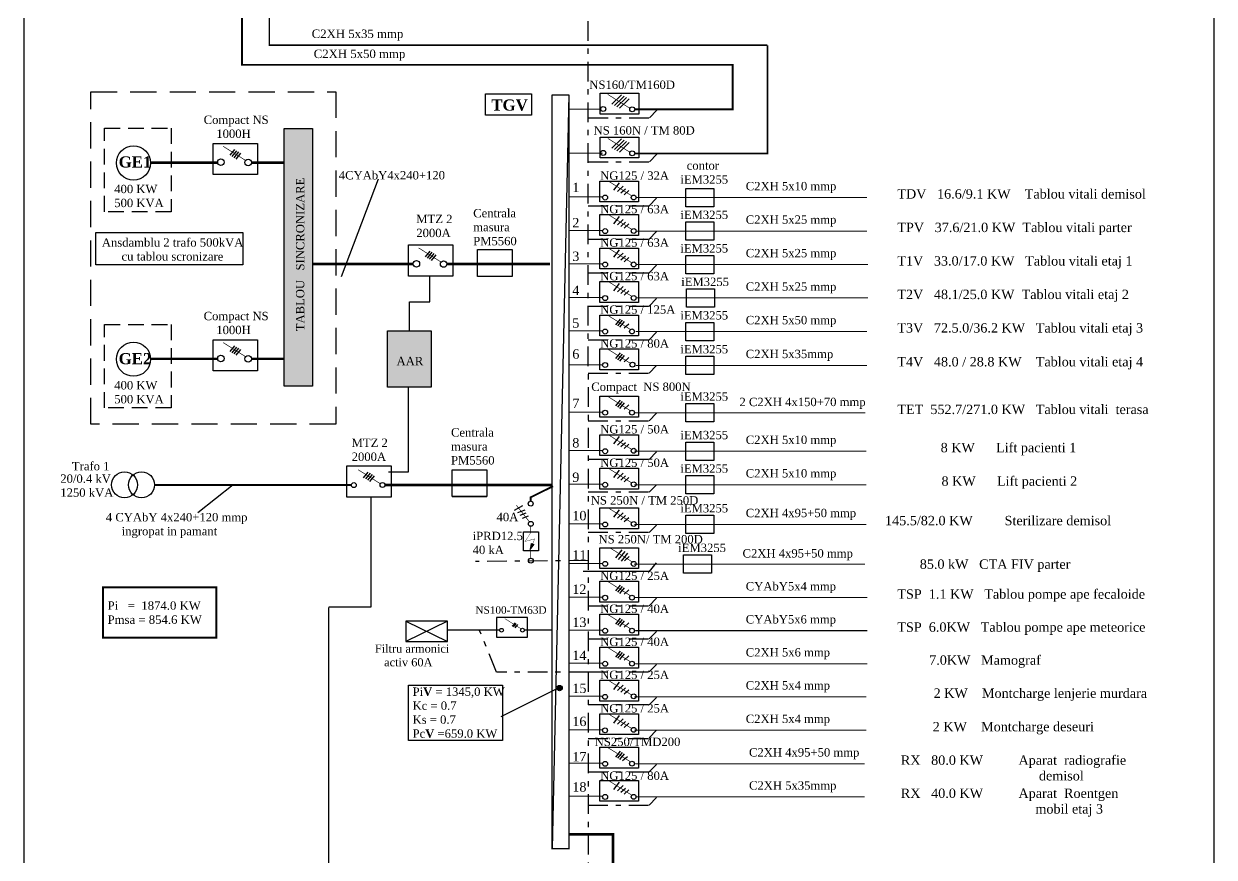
# Model space of a CAD drawing. Extents: x -12085 to 47, y -14993 to 123352.
# Drawn here: x 15.1 to 47.1, y -137.07 to -114.67 of the extents above; entities that cross this region are included whole.
import ezdxf

# ---------------------------------------------------------------- set-up
doc = ezdxf.new("R2010")
doc.units = 0
doc.header["$MEASUREMENT"] = 0
doc.linetypes.add('DASHED', pattern=[0.211667, 0.141111, -0.070556])
doc.linetypes.add('DOUBLE_DASHED', pattern=[1.093611, 0.529167, -0.211667, 0.141111, -0.211667])
doc.layers.add('Circuite', color=7, linetype='CONTINUOUS', lineweight=25)
doc.layers.add('IE0.1.7_t_0', color=7, linetype='CONTINUOUS', lineweight=25)
for name, color, linetype in [('circuite iluminat normal', 7, 'CONTINUOUS'), ('ELECTRICAL', 7, 'CONTINUOUS'), ('Texte', 7, 'CONTINUOUS')]:
    doc.layers.add(name, color=color, linetype=linetype)

msp = doc.modelspace()

# ---------------------------------------------------------------- hatches: boundary and pattern name
at = {"layer": 'Circuite', "linetype": 'Continuous', "ltscale": 5, "true_color": 0xffd4a8}
h = msp.add_hatch(color=41, dxfattribs=at)
h.paths.add_polyline_path([(22.867, -117.487), (22.1, -117.487), (22.1, -124.415), (22.867, -124.415)])
h.paths.add_polyline_path([(22.363, -122.991), (22.363, -118.864), (22.705, -118.864), (22.705, -122.991)], flags=24)
at = {"layer": 'Circuite', "linetype": 'Continuous', "ltscale": 5, "true_color": 0xffc48a}
h = msp.add_hatch(color=31, dxfattribs=at)
h.paths.add_polyline_path([(26.058, -122.925), (24.883, -122.925), (24.883, -124.439), (26.058, -124.439)])
h.paths.add_polyline_path([(25.068, -123.569), (25.882, -123.569), (25.882, -123.906), (25.068, -123.906)], flags=24)
at = {"layer": 'Circuite', "linetype": 'Continuous'}
h = msp.add_hatch(color=256, dxfattribs=at)
h.paths.add_polyline_path([(28.783, -128.649), (28.749, -128.636), (28.721, -128.796)])
h.paths.add_polyline_path([(28.818, -128.664), (28.783, -128.649), (28.721, -128.796), (28.72, -128.804)])
at = {"layer": 'ELECTRICAL', "linetype": 'Continuous'}
msp.add_hatch(color=1, dxfattribs=at).paths.add_polyline_path([(29.435, -132.524, 1), (29.577, -132.524, 1)])

# ---------------------------------------------------------------- linework, layer by layer
at = {"layer": 'Circuite', "linetype": 'Continuous', "ltscale": 5}
for p, q in [((29.75, -116.579), (29.303, -136.84)), ((24.625, -118.845), (23.636, -121.472)), ((26.018, -122.143), (26.018, -121.46)), ((25.472, -122.942), (25.472, -122.143)), ((25.472, -122.143), (26.018, -122.143)), ((25.433, -124.443), (25.433, -126.725)), ((25.433, -126.725), (24.906, -126.725)), ((20.73, -127.061), (19.781, -127.814)), ((24.443, -130.341), (24.443, -127.39)), ((23.3, -130.341), (24.443, -130.341)), ((23.3, -138.754), (23.3, -130.357))]:
    msp.add_line(p, q, dxfattribs=at)
at = {"layer": 'Circuite', "linetype": 'Continuous'}
for p, q in [((28.72, -128.805), (28.749, -128.636)), ((28.749, -128.636), (28.818, -128.664)), ((28.719, -128.805), (28.818, -128.664))]:
    msp.add_line(p, q, dxfattribs=at)
at = {"layer": 'Circuite', "linetype": 'DOUBLE_DASHED'}
for p, q in [((28.233, -130.861), (28.308, -130.768)), ((28.265, -130.88), (28.339, -130.787)), ((28.31, -130.91), (28.384, -130.817))]:
    msp.add_line(p, q, dxfattribs=at)
at = {"layer": 'Circuite', "linetype": 'Continuous', "flags": 128}
for points, const_width in [([(31.526, -116.973), (34.16, -116.973), (34.16, -115.778), (20.97, -115.778), (20.97, -102.357)], 0.05), ([(28.732, -128.179), (28.732, -128.32)], 0.018), ([(28.736, -128.341), (28.579, -128.582), (28.838, -128.517), (28.718, -128.803), (28.718, -128.803)], 0.009), ([(28.732, -128.838), (28.732, -129.038)], 0.018), ([(28.486, -130.942), (28.034, -130.658)], 0.0136), ([(27.233, -130.965), (26.492, -130.965)], 0.034), ([(27.897, -130.965), (27.156, -130.965)], 0.034), ([(29.298, -130.965), (28.557, -130.965)], 0.034)]:
    msp.add_lwpolyline(points, dxfattribs=dict(at, const_width=const_width))
at = {"layer": 'Circuite', "linetype": 'DASHED', "ltscale": 5}
msp.add_lwpolyline([(16.908, -116.498), (23.488, -116.498), (23.488, -125.432), (16.908, -125.432)], close=True, dxfattribs=at)
at = {"layer": 'Circuite', "color": 1, "linetype": 'Continuous', "ltscale": 5}
for points in [[(27.512, -116.555), (28.75, -116.555), (28.75, -117.126), (27.512, -117.126)], [(17.036, -120.283), (20.992, -120.283), (20.992, -121.155), (17.036, -121.155)]]:
    msp.add_lwpolyline(points, close=True, dxfattribs=at)
at = {"layer": 'Circuite', "linetype": 'Continuous', "ltscale": 5}
for points in [[(22.1, -124.415), (22.1, -117.487), (22.867, -117.487), (22.867, -124.415)], [(32.899, -119.097), (33.65, -119.097), (33.65, -119.59), (32.899, -119.59)], [(32.899, -119.997), (33.65, -119.997), (33.65, -120.49), (32.899, -120.49)], [(27.297, -120.743), (28.227, -120.743), (28.227, -121.463), (27.297, -121.463)], [(32.899, -120.897), (33.65, -120.897), (33.65, -121.39), (32.899, -121.39)], [(32.922, -121.797), (33.673, -121.797), (33.673, -122.29), (32.922, -122.29)], [(32.899, -122.697), (33.65, -122.697), (33.65, -123.191), (32.899, -123.191)], [(24.883, -122.925), (26.058, -122.925), (26.058, -124.439), (24.883, -124.439)], [(32.899, -123.607), (33.65, -123.607), (33.65, -124.1), (32.899, -124.1)], [(32.899, -124.879), (33.65, -124.879), (33.65, -125.372), (32.899, -125.372)], [(32.899, -125.914), (33.65, -125.914), (33.65, -126.407), (32.899, -126.407)], [(26.62, -126.66), (27.55, -126.66), (27.55, -127.38), (26.62, -127.38)], [(32.899, -126.814), (33.65, -126.814), (33.65, -127.307), (32.899, -127.307)], [(32.899, -127.881), (33.65, -127.881), (33.65, -128.374), (32.899, -128.374)], [(32.84, -128.945), (33.592, -128.945), (33.592, -129.439), (32.84, -129.439)]]:
    msp.add_lwpolyline(points, close=True, dxfattribs=at)
at = {"layer": 'Circuite', "linetype": 'Continuous', "ltscale": 5, "const_width": 0.05, "flags": 128}
for points in [[(23.903, -127.066), (18.601, -127.066)], [(28.728, -127.5), (28.728, -127.398), (29.333, -127.099)]]:
    msp.add_lwpolyline(points, dxfattribs=at)
at = {"layer": 'Circuite', "linetype": 'Continuous'}
for points in [[(28.534, -128.322), (28.936, -128.322), (28.936, -128.841), (28.534, -128.841)], [(27.808, -131.157), (28.643, -131.157), (28.643, -130.624), (27.808, -130.624)]]:
    msp.add_lwpolyline(points, close=True, dxfattribs=at)
at = {"layer": 'Circuite', "linetype": 'Continuous', "ltscale": 5}
for centre in [(17.811, -127.063), (18.267, -127.063)]:
    msp.add_circle(centre, 0.349, dxfattribs=at)
at = {"layer": 'Circuite', "linetype": 'Continuous'}
for centre, radius in [((28.73, -127.569), 0.0662), ((28.732, -128.112), 0.0662), ((28.732, -129.1), 0.0662), ((27.947, -130.971), 0.05), ((28.506, -130.969), 0.05)]:
    msp.add_circle(centre, radius, dxfattribs=at)
at = {"layer": 'circuite iluminat normal'}
for p, q in [((30.91, -116.835), (31.17, -116.583)), ((30.986, -116.869), (31.245, -116.616)), ((31.044, -116.906), (31.303, -116.653)), ((31.119, -116.939), (31.379, -116.687)), ((30.91, -118.016), (31.17, -117.764)), ((30.986, -118.05), (31.245, -117.797)), ((31.044, -118.086), (31.303, -117.834)), ((31.119, -118.12), (31.379, -117.867))]:
    msp.add_line(p, q, dxfattribs=at)
at = {"layer": 'ELECTRICAL', "linetype": 'DOUBLE_DASHED'}
for p, q in [((30.256, -92.727), (30.286, -161.08)), ((31.92, -117.2), (32.122, -116.997)), ((30.281, -117.2), (31.92, -117.2)), ((20.649, -118.205), (20.772, -118.051)), ((20.706, -118.24), (20.829, -118.086)), ((20.759, -118.272), (20.882, -118.118)), ((20.814, -118.308), (20.937, -118.154)), ((30.281, -118.381), (31.92, -118.381)), ((31.92, -118.381), (32.122, -118.178)), ((31.912, -119.562), (32.114, -119.359)), ((30.273, -119.562), (31.912, -119.562)), ((31.912, -120.462), (32.114, -120.259)), ((30.273, -120.462), (31.912, -120.462)), ((25.901, -120.934), (26.025, -120.78)), ((25.958, -120.969), (26.082, -120.815)), ((26.011, -121.001), (26.134, -120.847)), ((26.066, -121.037), (26.189, -120.883)), ((31.912, -121.362), (32.114, -121.159)), ((30.273, -121.362), (31.912, -121.362)), ((31.912, -122.262), (32.114, -122.059)), ((30.273, -122.262), (31.912, -122.262)), ((31.019, -122.762), (31.142, -122.608)), ((31.072, -122.794), (31.195, -122.64)), ((31.126, -122.83), (31.25, -122.676)), ((30.273, -123.162), (31.912, -123.162)), ((31.912, -123.162), (32.114, -122.959)), ((20.649, -123.479), (20.772, -123.325)), ((20.706, -123.514), (20.829, -123.36)), ((20.759, -123.546), (20.882, -123.392)), ((20.814, -123.582), (20.937, -123.428)), ((31.019, -123.672), (31.142, -123.518)), ((31.072, -123.704), (31.195, -123.55)), ((31.126, -123.74), (31.25, -123.586)), ((30.273, -124.062), (31.912, -124.062)), ((31.912, -124.062), (32.114, -123.86)), ((31.019, -124.943), (31.142, -124.789)), ((31.072, -124.975), (31.195, -124.821)), ((31.126, -125.011), (31.25, -124.857)), ((30.273, -125.343), (31.912, -125.343)), ((31.912, -125.343), (32.114, -125.141)), ((30.273, -126.369), (31.912, -126.369)), ((31.912, -126.378), (32.114, -126.176)), ((24.237, -126.873), (24.36, -126.719)), ((24.299, -126.906), (24.422, -126.752)), ((24.352, -126.938), (24.475, -126.784)), ((24.406, -126.974), (24.529, -126.82)), ((30.273, -127.252), (31.912, -127.252)), ((31.912, -127.261), (32.114, -127.059)), ((31.912, -128.346), (32.114, -128.143)), ((30.273, -128.336), (31.912, -128.336)), ((31.02, -129.023), (31.192, -128.808)), ((31.094, -129.068), (31.266, -128.852)), ((31.17, -129.118), (31.343, -128.903)), ((30.275, -129.1), (27.241, -129.121)), ((31.912, -129.404), (32.114, -129.155)), ((31.912, -129.404), (32.114, -129.155)), ((31.019, -129.915), (31.142, -129.761)), ((31.072, -129.947), (31.195, -129.793)), ((31.126, -129.983), (31.25, -129.829)), ((31.912, -130.315), (32.114, -130.112)), ((30.273, -130.315), (31.912, -130.315)), ((31.019, -130.803), (31.142, -130.649)), ((31.072, -130.835), (31.195, -130.681)), ((31.126, -130.87), (31.25, -130.716)), ((27.807, -132.093), (27.356, -130.975)), ((31.912, -131.202), (32.114, -131)), ((30.273, -131.202), (31.912, -131.202)), ((31.019, -131.69), (31.142, -131.536)), ((31.072, -131.722), (31.195, -131.568)), ((31.126, -131.758), (31.25, -131.604)), ((30.273, -132.093), (27.807, -132.093)), ((30.273, -132.09), (31.912, -132.09)), ((31.912, -132.09), (32.114, -131.888)), ((31.912, -132.977), (32.114, -132.775)), ((30.273, -132.968), (31.912, -132.968)), ((31.912, -133.861), (32.114, -133.658)), ((30.273, -133.878), (31.912, -133.878)), ((31.019, -134.378), (31.142, -134.224)), ((31.072, -134.41), (31.195, -134.256)), ((31.126, -134.446), (31.25, -134.292)), ((31.912, -134.778), (32.114, -134.575)), ((30.273, -134.778), (31.912, -134.778)), ((30.273, -135.668), (31.912, -135.668)), ((31.912, -135.668), (32.114, -135.466))]:
    msp.add_line(p, q, dxfattribs=at)
at = {"layer": 'ELECTRICAL', "linetype": 'Continuous'}
for p, q in [((20.317, -118.404), (20.317, -118.404)), ((30.963, -119.148), (31.119, -118.949)), ((31.062, -119.176), (31.219, -119.034)), ((31.148, -119.219), (31.276, -119.105)), ((31.238, -119.267), (31.366, -119.153)), ((30.629, -119.711), (30.629, -119.711)), ((30.963, -120.048), (31.119, -119.849)), ((31.062, -120.076), (31.219, -119.934)), ((31.148, -120.119), (31.276, -120.005)), ((31.238, -120.167), (31.366, -120.053)), ((30.963, -120.948), (31.119, -120.749)), ((31.062, -120.976), (31.219, -120.834)), ((31.148, -121.019), (31.276, -120.905)), ((31.238, -121.067), (31.366, -120.953)), ((25.569, -121.133), (25.569, -121.133)), ((30.963, -121.848), (31.119, -121.649)), ((31.062, -121.876), (31.219, -121.734)), ((31.148, -121.919), (31.276, -121.805)), ((31.238, -121.967), (31.366, -121.853)), ((31.238, -122.848), (31.366, -122.734)), ((20.317, -123.678), (20.317, -123.678)), ((30.629, -123.835), (30.629, -123.835)), ((31.238, -123.757), (31.366, -123.644)), ((31.238, -125.029), (31.366, -124.915)), ((30.963, -125.964), (31.119, -125.765)), ((31.062, -125.993), (31.219, -125.851)), ((31.148, -126.035), (31.276, -125.922)), ((31.238, -126.083), (31.366, -125.97)), ((30.963, -126.864), (31.119, -126.666)), ((31.062, -126.893), (31.219, -126.751)), ((31.148, -126.936), (31.276, -126.822)), ((31.238, -126.984), (31.366, -126.87)), ((23.909, -127.07), (23.909, -127.07)), ((28.298, -127.746), (28.515, -127.616)), ((28.38, -127.808), (28.577, -127.732)), ((28.445, -127.879), (28.605, -127.818)), ((28.512, -127.956), (28.672, -127.896)), ((30.963, -127.932), (31.119, -127.733)), ((31.062, -127.96), (31.219, -127.818)), ((31.148, -128.003), (31.276, -127.889)), ((31.238, -128.051), (31.366, -127.937)), ((31.247, -129.102), (31.375, -128.988)), ((31.238, -130.001), (31.366, -129.887)), ((31.238, -130.888), (31.366, -130.774)), ((31.238, -131.776), (31.366, -131.662)), ((30.963, -132.564), (31.119, -132.365)), ((31.062, -132.592), (31.219, -132.45)), ((31.148, -132.635), (31.276, -132.521)), ((31.238, -132.683), (31.366, -132.569)), ((30.963, -133.464), (31.119, -133.265)), ((31.062, -133.492), (31.219, -133.35)), ((31.148, -133.535), (31.276, -133.421)), ((31.238, -133.583), (31.366, -133.469)), ((31.201, -134.475), (31.329, -134.361)), ((30.963, -135.254), (31.119, -135.055)), ((31.062, -135.282), (31.219, -135.14)), ((31.148, -135.325), (31.276, -135.211)), ((31.238, -135.373), (31.366, -135.259)), ((29.303, -136.84), (29.75, -136.84))]:
    msp.add_line(p, q, dxfattribs=at)
at = {"layer": 'ELECTRICAL', "linetype": 'DOUBLE_DASHED', "ltscale": 500}
msp.add_line((30.141, -129.386), (31.912, -129.385), dxfattribs=at)
msp.add_line((30.141, -129.386), (31.912, -129.385), dxfattribs=at)
at = {"layer": 'ELECTRICAL', "color": 1, "linetype": 'Continuous'}
msp.add_line((27.931, -133.292), (29.512, -132.501), dxfattribs=at)
at = {"layer": 'ELECTRICAL', "linetype": 'Continuous', "flags": 128}
msp.add_lwpolyline([(15.103, -168.4), (47.103, -168.4), (47.103, -91.4), (15.103, -91.4)], close=True, dxfattribs=at)
for points, const_width in [([(35.093, -115.248), (21.702, -115.248), (21.71, -108.631), (21.968, -108.631)], 0.04), ([(31.526, -118.16), (35.093, -118.16), (35.093, -115.248)], 0.04), ([(31.406, -116.951), (30.801, -116.571)], 0.0182), ([(31.406, -116.951), (30.801, -116.571)], 0.0182), ([(29.758, -116.965), (30.614, -116.965)], 0.0273), ([(29.758, -116.965), (30.613, -116.965)], 0.0273), ([(29.758, -116.965), (30.614, -116.965)], 0.0273), ([(31.406, -118.132), (30.801, -117.752)], 0.0182), ([(31.406, -118.132), (30.801, -117.752)], 0.0182), ([(21.06, -118.342), (20.462, -117.966)], 0.018), ([(18.502, -118.403), (20.316, -118.403)], 0.07), ([(21.224, -118.403), (22.076, -118.403)], 0.07), ([(29.758, -118.146), (30.614, -118.146)], 0.0273), ([(29.758, -118.146), (30.613, -118.146)], 0.0273), ([(29.758, -118.146), (30.614, -118.146)], 0.0273), ([(29.758, -118.146), (30.663, -118.146)], 0.027), ([(31.445, -119.296), (30.847, -118.92)], 0.018), ([(31.445, -119.296), (30.847, -118.92)], 0.018), ([(29.758, -119.327), (30.663, -119.327)], 0.027), ([(29.758, -119.327), (30.663, -119.327)], 0.027), ([(29.758, -119.327), (30.614, -119.327)], 0.0273), ([(31.564, -119.342), (37.774, -119.342)], 0.027), ([(31.445, -120.196), (30.847, -119.82)], 0.018), ([(31.445, -120.196), (30.847, -119.82)], 0.018), ([(29.758, -120.227), (30.663, -120.227)], 0.027), ([(29.758, -120.227), (30.663, -120.227)], 0.027), ([(31.564, -120.242), (37.774, -120.242)], 0.027), ([(31.564, -120.242), (37.774, -120.242)], 0.027), ([(26.312, -121.071), (25.715, -120.695)], 0.018), ([(31.445, -121.096), (30.847, -120.72)], 0.018), ([(31.445, -121.096), (30.847, -120.72)], 0.018), ([(22.873, -121.132), (25.569, -121.132)], 0.07), ([(26.476, -121.132), (29.251, -121.132)], 0.07), ([(29.758, -121.127), (30.663, -121.127)], 0.027), ([(31.564, -121.142), (37.797, -121.142)], 0.027), ([(31.564, -121.142), (37.774, -121.142)], 0.027), ([(31.445, -121.996), (30.847, -121.62)], 0.018), ([(31.445, -121.996), (30.847, -121.62)], 0.018), ([(29.758, -122.027), (30.663, -122.027)], 0.027), ([(31.564, -122.042), (37.797, -122.042)], 0.027), ([(31.564, -122.042), (37.774, -122.042)], 0.027), ([(31.408, -122.888), (30.81, -122.512)], 0.018), ([(29.758, -122.927), (30.663, -122.927)], 0.027), ([(31.564, -122.943), (37.774, -122.943)], 0.027), ([(21.06, -123.616), (20.462, -123.24)], 0.018), ([(31.408, -123.797), (30.81, -123.422)], 0.018), ([(18.502, -123.677), (20.316, -123.677)], 0.07), ([(21.224, -123.677), (22.104, -123.677)], 0.07), ([(29.758, -123.837), (30.663, -123.837)], 0.027), ([(29.758, -123.837), (30.663, -123.837)], 0.027), ([(29.758, -123.837), (30.617, -123.837)], 0.018), ([(31.564, -123.852), (37.774, -123.852)], 0.027), ([(31.407, -125.069), (30.81, -124.693)], 0.018), ([(29.758, -125.109), (30.663, -125.109)], 0.027), ([(29.758, -125.109), (30.663, -125.109)], 0.027), ([(29.758, -125.109), (30.663, -125.109)], 0.027), ([(31.518, -125.124), (37.727, -125.124)], 0.027), ([(31.445, -126.112), (30.847, -125.737)], 0.018), ([(31.445, -126.112), (30.847, -125.737)], 0.018), ([(29.758, -126.144), (30.663, -126.144)], 0.027), ([(31.518, -126.159), (37.75, -126.159)], 0.027), ([(31.518, -126.159), (37.727, -126.159)], 0.027), ([(24.687, -127.032), (24.089, -126.656)], 0.018), ([(31.445, -127.012), (30.847, -126.637)], 0.018), ([(31.445, -127.012), (30.847, -126.637)], 0.018), ([(24.804, -127.069), (29.314, -127.069)], 0.07), ([(29.758, -127.044), (30.663, -127.044)], 0.027), ([(31.518, -127.059), (37.75, -127.059)], 0.027), ([(31.518, -127.059), (37.727, -127.059)], 0.027), ([(28.694, -128.057), (28.344, -127.61)], 0.018), ([(31.445, -128.08), (30.847, -127.704)], 0.018), ([(31.445, -128.08), (30.847, -127.704)], 0.018), ([(29.758, -128.111), (30.663, -128.111)], 0.027), ([(31.518, -128.126), (37.75, -128.126)], 0.027), ([(31.518, -128.126), (37.727, -128.126)], 0.027), ([(31.454, -129.131), (30.856, -128.755)], 0.018), ([(29.758, -129.178), (30.663, -129.178)], 0.027), ([(31.504, -129.191), (37.716, -129.191)], 0.027), ([(31.408, -130.041), (30.81, -129.665)], 0.018), ([(29.758, -130.08), (30.663, -130.08)], 0.027), ([(31.542, -130.094), (37.779, -130.094)], 0.027), ([(31.408, -130.928), (30.81, -130.552)], 0.018), ([(29.758, -130.968), (30.663, -130.968)], 0.027), ([(31.542, -130.982), (37.779, -130.982)], 0.027), ([(31.408, -131.816), (30.81, -131.44)], 0.018), ([(29.758, -131.855), (30.663, -131.855)], 0.027), ([(31.542, -131.869), (37.779, -131.869)], 0.027), ([(31.445, -132.711), (30.847, -132.336)], 0.018), ([(31.445, -132.711), (30.847, -132.336)], 0.018), ([(29.758, -132.743), (30.663, -132.743)], 0.027), ([(31.518, -132.758), (37.75, -132.758)], 0.027), ([(31.518, -132.758), (37.727, -132.758)], 0.027), ([(31.445, -133.612), (30.847, -133.236)], 0.018), ([(31.445, -133.612), (30.847, -133.236)], 0.018), ([(29.758, -133.643), (30.663, -133.643)], 0.027), ([(31.518, -133.658), (37.75, -133.658)], 0.027), ([(31.518, -133.658), (37.727, -133.658)], 0.027), ([(31.407, -134.503), (30.81, -134.128)], 0.018), ([(29.758, -134.543), (30.663, -134.543)], 0.027), ([(29.758, -134.543), (30.663, -134.543)], 0.027), ([(29.758, -134.543), (30.663, -134.543)], 0.027), ([(29.758, -134.543), (30.663, -134.543)], 0.027), ([(31.542, -134.557), (37.709, -134.557)], 0.027), ([(31.445, -135.402), (30.847, -135.026)], 0.018), ([(31.445, -135.402), (30.847, -135.026)], 0.018), ([(29.758, -135.433), (30.663, -135.433)], 0.027), ([(29.758, -135.433), (30.663, -135.433)], 0.027), ([(29.758, -135.433), (30.663, -135.433)], 0.027), ([(31.542, -135.447), (37.709, -135.447)], 0.027), ([(30.94, -137.375), (30.94, -137.375), (30.94, -137.375), (30.94, -136.456), (29.746, -136.456)], 0.07)]:
    msp.add_lwpolyline(points, dxfattribs=dict(at, const_width=const_width))
at = {"layer": 'ELECTRICAL', "linetype": 'Continuous'}
msp.add_lwpolyline([(29.303, -136.858), (29.303, -116.579), (29.75, -116.579), (29.75, -136.858)], dxfattribs=at)
for points in [[(30.599, -116.538), (31.635, -116.538), (31.635, -117.099), (30.599, -117.099)], [(30.599, -117.719), (31.635, -117.719), (31.635, -118.28), (30.599, -118.28)], [(20.191, -117.889), (21.381, -117.889), (21.381, -118.724), (20.191, -118.724)], [(30.591, -118.9), (31.627, -118.9), (31.627, -119.46), (30.591, -119.46)], [(30.591, -119.801), (31.627, -119.801), (31.627, -120.361), (30.591, -120.361)], [(25.443, -120.617), (26.633, -120.617), (26.633, -121.453), (25.443, -121.453)], [(30.591, -120.701), (31.627, -120.701), (31.627, -121.261), (30.591, -121.261)], [(30.591, -121.601), (31.627, -121.601), (31.627, -122.161), (30.591, -122.161)], [(30.591, -122.501), (31.627, -122.501), (31.627, -123.061), (30.591, -123.061)], [(20.191, -123.162), (21.381, -123.162), (21.381, -123.997), (20.191, -123.997)], [(30.591, -123.411), (31.627, -123.411), (31.627, -123.971), (30.591, -123.971)], [(30.591, -124.682), (31.627, -124.682), (31.627, -125.242), (30.591, -125.242)], [(30.591, -125.717), (31.627, -125.717), (31.627, -126.277), (30.591, -126.277)], [(23.784, -126.555), (24.974, -126.555), (24.974, -127.39), (23.784, -127.39)], [(30.591, -126.617), (31.627, -126.617), (31.627, -127.177), (30.591, -127.177)], [(30.591, -127.685), (31.627, -127.685), (31.627, -128.245), (30.591, -128.245)], [(30.591, -128.752), (31.627, -128.752), (31.627, -129.312), (30.591, -129.312)], [(30.591, -129.654), (31.627, -129.654), (31.627, -130.214), (30.591, -130.214)], [(30.591, -130.541), (31.627, -130.541), (31.627, -131.101), (30.591, -131.101)], [(30.591, -131.429), (31.627, -131.429), (31.627, -131.989), (30.591, -131.989)], [(30.591, -132.316), (31.627, -132.316), (31.627, -132.876), (30.591, -132.876)], [(30.591, -133.216), (31.627, -133.216), (31.627, -133.776), (30.591, -133.776)], [(30.591, -134.117), (31.627, -134.117), (31.627, -134.677), (30.591, -134.677)], [(30.591, -135.007), (31.627, -135.007), (31.627, -135.567), (30.591, -135.567)]]:
    msp.add_lwpolyline(points, close=True, dxfattribs=at)
at = {"layer": 'ELECTRICAL', "linetype": 'DASHED', "ltscale": 3}
for points in [[(17.269, -117.477), (19.065, -117.477), (19.065, -119.724), (17.269, -119.724)], [(17.269, -122.751), (19.065, -122.751), (19.065, -124.997), (17.269, -124.997)]]:
    msp.add_lwpolyline(points, close=True, dxfattribs=at)
at = {"layer": 'ELECTRICAL', "color": 1, "linetype": 'Continuous', "const_width": 0.05}
msp.add_lwpolyline([(17.232, -129.817), (20.281, -129.817), (20.281, -131.168), (17.232, -131.168)], close=True, dxfattribs=at)
at = {"layer": 'ELECTRICAL', "linetype": 'Continuous', "flags": 128}
msp.add_lwpolyline([(17.232, -129.817), (20.281, -129.817), (20.281, -131.168), (17.232, -131.168), (17.232, -129.817)], dxfattribs=at)
at = {"layer": 'ELECTRICAL', "color": 1, "linetype": 'Continuous'}
msp.add_lwpolyline([(25.445, -132.446), (27.97, -132.446), (27.97, -133.934), (25.445, -133.934)], close=True, dxfattribs=at)
at = {"layer": 'ELECTRICAL', "linetype": 'Continuous'}
for centre, radius in [((30.68, -116.963), 0.0669), ((30.68, -116.963), 0.0669), ((31.459, -116.973), 0.0669), ((18.052, -118.414), 0.46), ((30.679, -118.144), 0.0669), ((30.68, -118.144), 0.0669), ((20.403, -118.394), 0.0874), ((21.136, -118.401), 0.0874), ((31.459, -118.154), 0.0669), ((30.729, -119.344), 0.0662), ((31.498, -119.341), 0.0662), ((30.729, -120.244), 0.0662), ((31.498, -120.241), 0.0662), ((25.656, -121.123), 0.0874), ((26.389, -121.13), 0.0874), ((30.729, -121.144), 0.0662), ((31.498, -121.141), 0.0662), ((30.729, -122.044), 0.0662), ((31.498, -122.041), 0.0662), ((30.729, -122.944), 0.0662), ((31.452, -122.941), 0.0662), ((18.052, -123.687), 0.46), ((20.403, -123.668), 0.0874), ((21.136, -123.675), 0.0874), ((30.729, -123.844), 0.0662), ((31.464, -123.833), 0.0662), ((30.729, -125.125), 0.0662), ((31.452, -125.122), 0.0662), ((31.452, -125.122), 0.0662), ((30.729, -126.16), 0.0662), ((31.498, -126.148), 0.0662), ((23.974, -127.07), 0.0662), ((24.743, -127.067), 0.0662), ((30.729, -127.061), 0.0662), ((31.498, -127.048), 0.0662), ((30.729, -128.128), 0.0662), ((31.498, -128.115), 0.0662), ((30.729, -129.186), 0.0662), ((31.499, -129.188), 0.0662), ((30.729, -130.097), 0.0662), ((31.452, -130.094), 0.0662), ((30.729, -130.984), 0.0662), ((31.452, -130.982), 0.0662), ((30.729, -131.872), 0.0662), ((31.452, -131.869), 0.0662), ((30.728, -132.76), 0.0662), ((31.498, -132.747), 0.0662), ((30.728, -133.66), 0.0662), ((31.498, -133.647), 0.0662), ((30.729, -134.56), 0.0662), ((31.452, -134.556), 0.0662), ((31.452, -134.556), 0.0662), ((30.729, -135.45), 0.0662), ((31.498, -135.447), 0.0662)]:
    msp.add_circle(centre, radius, dxfattribs=at)
at = {"layer": 'ELECTRICAL', "color": 1, "linetype": 'Continuous'}
msp.add_circle((29.506, -132.524), 0.071, dxfattribs=at)
at = {"layer": 'IE0.1.7_t_0', "ltscale": 0.025}
for p, q in [((25.373, -130.725), (26.491, -131.271)), ((26.492, -130.729), (25.373, -131.271))]:
    msp.add_line(p, q, dxfattribs=at)
msp.add_lwpolyline([(26.492, -131.271), (26.492, -130.725), (25.372, -130.725), (25.372, -131.271)], close=True, dxfattribs=at)
at = {"layer": 'Texte', "linetype": 'Continuous'}
for p, q in [((27.297, -121.46), (28.228, -121.46)), ((26.621, -127.378), (27.551, -127.378))]:
    msp.add_line(p, q, dxfattribs=at)

# ---------------------------------------------------------------- texts
at = {"layer": 'Circuite', "linetype": 'Continuous', "attachment_point": 1}
for s, insert, char_height, width in [('{\\fTimes New Roman|b0|i0|c0|p18;40A}', (27.811, -127.815), 0.22501, 0.72545), ('{\\fTimes New Roman|b0|i0|c0|p18;iPRD12.5\\P40 kA}', (27.169, -128.324), 0.22501, 2.00758), ('{\\fTimes New Roman|b0|i0|c0|p18;NS100-TM63D}', (27.243, -130.328), 0.2, 1.74668), ('{\\fTimes New Roman|b0|i0|c0|p18;Filtru armonici  \\P   activ 60A}', (24.539, -131.354), 0.22, 2.63213)]:
    msp.add_mtext(s, dxfattribs=dict(at, insert=insert, char_height=char_height, width=width))
at = {"layer": 'ELECTRICAL', "linetype": 'DOUBLE_DASHED', "attachment_point": 1}
for s, insert, char_height, width in [('{\\fTimes New Roman|b0|i0|c0|p18;C2XH 5x35 mmp}', (22.842, -114.828), 0.22748, 5.06517), ('{\\fTimes New Roman|b0|i0|c0|p18;C2XH 5x50 mmp}', (22.896, -115.367), 0.22748, 5.06517), ('{\\fTimes New Roman|b0|i0|c0|p18;4CYAbY4x240+120 }', (23.571, -118.631), 0.22501, 3.85426), ('\\pt3.1502;{\\fTimes New Roman|b0|i0|c0|p18;C2XH 5x10 mmp}', (34.511, -118.923), 0.22501, 5.01036), ('{\\fTimes New Roman|b0|i0|c0|p18;     TDV   16.6/9.1 KW    Tablou vitali demisol}', (38.109, -119.119), 0.25202, 15.23268), ('{\\fTimes New Roman|b0|i0|c0|p18;C2XH 5x25 mmp}', (34.511, -119.823), 0.22501, 5.01036), ('\\A1;{\\fTimes New Roman|b0|i0|c0|p18;     TPV   37.6/21\\H1x;.0 KW  Tablou vitali parter}', (38.109, -120.019), 0.25202, 15.23268), ('\\pi0.070882;{\\fTimes New Roman|b0|i0|c0|p18;Ansdamblu 2 trafo 500kVA \\P\\pi0.59992;cu tablou scronizare}', (17.13, -120.437), 0.22501, 3.85426), ('{\\fTimes New Roman|b0|i0|c0|p18;C2XH 5x25 mmp}', (34.511, -120.723), 0.22501, 5.01036), ('{\\fTimes New Roman|b0|i0|c0|p18;     T1V   33.0/17.0 KW   Tablou vitali etaj 1}', (38.109, -120.919), 0.25202, 15.23268), ('{\\fTimes New Roman|b0|i0|c0|p18;C2XH 5x25 mmp}', (34.511, -121.623), 0.22501, 5.01036), ('\\pt3.0242;{\\fTimes New Roman|b0|i0|c0|p18;     T2V   48.1/25.0 KW  Tablou vitali etaj 2}', (38.109, -121.819), 0.25202, 15.23268), ('{\\fTimes New Roman|b0|i0|c0|p18;C2XH 5x50 mmp}', (34.511, -122.523), 0.22501, 5.01036), ('{\\fTimes New Roman|b0|i0|c0|p18;     T3V   72.5.0/36.2 KW   Tablou vitali etaj 3}', (38.109, -122.719), 0.25202, 15.23268), ('{\\fTimes New Roman|b0|i0|c0|p18;C2XH 5x35mmp}', (34.511, -123.433), 0.22501, 5.01036), ('\\A1;{\\fTimes New Roman|b0|i0|c0|p18;     T4V   48.0 / 28.8 KW    Tablou vitali etaj 4}', (38.109, -123.629), 0.25202, 15.23268), ('{\\fTimes New Roman|b0|i0|c0|p18;2 C2XH 4x150+70 mmp}', (34.341, -124.723), 0.22501, 5.01036), ('{\\fTimes New Roman|b0|i0|c0|p18;     TET  552.7/271.0 KW   Tablou vitali  terasa}', (38.109, -124.909), 0.25202, 15.23268), ('{\\fTimes New Roman|b0|i0|c0|p18;C2XH 5x10 mmp}', (34.511, -125.74), 0.22501, 5.01036), ('{\\fTimes New Roman|b0|i0|c0|p18;                 8 KW      Lift pacienti 1}', (38.132, -125.936), 0.25202, 15.23268), ('{\\fTimes New Roman|b0|i0|c0|p18;C2XH 5x10 mmp}', (34.511, -126.64), 0.22501, 5.01036), ('{\\fTimes New Roman|b0|i0|c0|p18;                 8 KW      Lift pacienti 2}', (38.155, -126.836), 0.25202, 15.23268), ('{\\fTimes New Roman|b0|i0|c0|p18;4 CYAbY 4x240+120 mmp\\P     ingropat in pamant}', (17.309, -127.82), 0.22501, 5.01036), ('{\\fTimes New Roman|b0|i0|c0|p18;C2XH 4x95+50 mmp}', (34.511, -127.707), 0.22501, 5.01036), ('{\\fTimes New Roman|b0|i0|c0|p18;C2XH 4x95+50 mmp}', (34.425, -128.791), 0.22495, 6.0647), ('{\\fTimes New Roman|b0|i0|c0|p18;         \\H1.12x; 85.0 kW   CTA FIV parter}', (38.328, -129.068), 0.22501, 15.22822), ('{\\fTimes New Roman|b0|i0|c0|p18;C2XH 5x4 mmp}', (34.511, -132.339), 0.22501, 5.01036), ('{\\fTimes New Roman|b0|i0|c0|p18;               2 KW    Montcharge lenjerie murdara}', (38.132, -132.535), 0.25202, 15.23268), ('{\\fTimes New Roman|b0|i0|c0|p18;C2XH 5x4 mmp}', (34.511, -133.239), 0.22501, 5.01036), ('{\\fTimes New Roman|b0|i0|c0|p18;               2 KW    Montcharge deseuri}', (38.109, -133.435), 0.25202, 15.23268), ('{\\fTimes New Roman|b0|i0|c0|p18;C2XH 4x95+50 mmp}', (34.598, -134.139), 0.22501, 5.01036), ('{\\fTimes New Roman|b0|i0|c0|p18;      RX   80.0 KW          Aparat  radiografie\\P                                             demisol}', (38.109, -134.335), 0.25202, 15.23268), ('{\\fTimes New Roman|b0|i0|c0|p18;C2XH 5x35mmp}', (34.598, -135.029), 0.22501, 5.01036), ('{\\fTimes New Roman|b0|i0|c0|p18;      RX   40.0 KW          Aparat  Roentgen \\P                                            mobil etaj 3}', (38.109, -135.225), 0.25202, 15.23268)]:
    msp.add_mtext(s, dxfattribs=dict(at, insert=insert, char_height=char_height, width=width))
at = {"layer": 'ELECTRICAL', "linetype": 'Continuous', "attachment_point": 1}
for s, insert, char_height, width in [('{\\fTimes New Roman|b0|i0|c0|p18;NS160/TM160D}', (30.304, -116.199), 0.225, 62.98872), ('{\\fTimes New Roman|b1|i0|c0|p18;\\C1;TGV}', (27.67, -116.706), 0.3, 6.40415), ('{\\fTimes New Roman|b0|i0|c0|p18;  \\H1.1201x;NS 160N / TM 80D}', (30.268, -117.425), 0.20089, 6.40415), ('{\\fTimes New Roman|b1|i0|c0|p18;GE1}', (17.653, -118.236), 0.3, 0.78845), ('{\\fTimes New Roman|b0|i0|c0|p18;NG125 / 32A }', (30.597, -118.64), 0.225, 62.98872), ('{\\fTimes New Roman|b0|i0|c0|p18;400 KW\\P500 KVA}', (17.534, -119), 0.22501, 1.39912), ('{\\fTimes New Roman|b0|i0|c0|p18;1}', (29.847, -118.945), 0.25275, 0.81487), ('\\pt6.525;{\\fTimes New Roman|b0|i0|c0|p18;NG125 / 63A }', (30.597, -119.541), 0.225, 62.98872), ('{\\fTimes New Roman|b0|i0|c0|p18;2}', (29.847, -119.891), 0.25275, 0.81487), ('{\\fTimes New Roman|b0|i0|c0|p18;NG125 / 63A }', (30.597, -120.441), 0.225, 62.98872), ('{\\fTimes New Roman|b0|i0|c0|p18;3}', (29.847, -120.795), 0.25275, 0.81487), ('{\\fTimes New Roman|b0|i0|c0|p18;NG125 / 63A }', (30.597, -121.341), 0.225, 62.98872), ('{\\fTimes New Roman|b0|i0|c0|p18;4}', (29.847, -121.708), 0.25275, 0.81487), ('{\\fTimes New Roman|b0|i0|c0|p18;NG125 / 125A }', (30.597, -122.241), 0.225, 62.98872), ('{\\fTimes New Roman|b0|i0|c0|p18;5}', (29.847, -122.589), 0.25275, 0.81487), ('{\\fTimes New Roman|b0|i0|c0|p18;NG125 / 80A}', (30.597, -123.151), 0.225, 62.98872), ('{\\fTimes New Roman|b1|i0|c0|p18;GE2}', (17.653, -123.522), 0.3, 0.78845), ('{\\fTimes New Roman|b0|i0|c0|p18;6}', (29.847, -123.421), 0.25275, 0.81487), ('\\fTimes New Roman|b0|i0|c0|p18;AAR', (25.124, -123.625), 0.22501, 0.72545), ('{\\fTimes New Roman|b0|i0|c0|p18;400 KW\\P500 KVA}', (17.534, -124.274), 0.22501, 1.39912), ('{\\fTimes New Roman|b0|i0|c0|p18;  Compact  NS 800N}', (30.188, -124.315), 0.22501, 9.53969), ('{\\fTimes New Roman|b0|i0|c0|p18;7}', (29.847, -124.749), 0.25275, 0.81487), ('{\\fTimes New Roman|b0|i0|c0|p18;NG125 / 50A }', (30.597, -125.457), 0.225, 62.98872), ('{\\fTimes New Roman|b0|i0|c0|p18;8}', (29.847, -125.806), 0.25275, 0.81487), ('{\\fTimes New Roman|b0|i0|c0|p18;NG125 / 50A }', (30.597, -126.357), 0.225, 62.98872), ('{\\fTimes New Roman|b0|i0|c0|p18;Trafo 1}', (16.396, -126.448), 0.22501, 9.53969), ('{\\fTimes New Roman|b0|i0|c0|p18;9}', (29.847, -126.732), 0.25275, 0.81487), ('{\\fTimes New Roman|b0|i0|c0|p18;  \\H1.1201x;NS 250N / TM 250D}', (30.194, -127.367), 0.20089, 6.40415), ('{\\fTimes New Roman|b0|i0|c0|p18;10}', (29.847, -127.764), 0.25275, 0.81487), ('{\\fTimes New Roman|b0|i0|c0|p18;      \\H1.12x; 145.5/82.0 KW         Sterilizare demisol}', (37.649, -127.897), 0.22501, 7.4268), ('{\\fTimes New Roman|b0|i0|c0|p18;  NS 250N/ TM 200D}', (30.383, -128.412), 0.22495, 3.6997), ('{\\fTimes New Roman|b0|i0|c0|p18;11}', (29.847, -128.821), 0.25275, 0.81487), ('{\\fTimes New Roman|b0|i0|c0|p18;NG125 / 25A }', (30.597, -129.394), 0.225, 62.98872), ('{\\fTimes New Roman|b0|i0|c0|p18;Pi   =  1874.0 KW\\PPmsa = 854.6 KW}', (17.355, -130.194), 0.22681, 2.89763), ('{\\fTimes New Roman|b0|i0|c0|p18;NG125 / 40A }', (30.597, -130.281), 0.225, 62.98872), ('{\\fTimes New Roman|b0|i0|c0|p18;13}', (29.847, -130.63), 0.25275, 0.81487), ('{\\fTimes New Roman|b0|i0|c0|p18;NG125 / 40A }', (30.597, -131.169), 0.225, 62.98872), ('{\\fTimes New Roman|b0|i0|c0|p18;14}', (29.847, -131.517), 0.25275, 0.81487), ('{\\fTimes New Roman|b0|i0|c0|p18;NG125 / 25A }', (30.597, -132.056), 0.225, 62.98872), ('{\\fTimes New Roman|b0|i0|c0|p18;15}', (29.847, -132.405), 0.25275, 0.81487), ('{\\fTimes New Roman|b0|i0|c0|p18;\\C1;Pi\\fTimes New Roman|b1|i0|c0|p18;V\\fTimes New Roman|b0|i0|c0|p18; = 1345,0 KW\\PKc = 0.7\\PKs = 0.7\\PPc\\fTimes New Roman|b1|i0|c0|p18;V\\fTimes New Roman|b0|i0|c0|p18; =659.0 KW}', (25.554, -132.509), 0.225015, 3.27837), ('{\\fTimes New Roman|b0|i0|c0|p18;NG125 / 25A }', (30.597, -132.956), 0.225, 62.98872), ('{\\fTimes New Roman|b0|i0|c0|p18;16}', (29.847, -133.293), 0.25275, 0.81487), ('{\\fTimes New Roman|b0|i0|c0|p18;NS250/TMD200}', (30.45, -133.857), 0.225, 62.98872), ('{\\fTimes New Roman|b0|i0|c0|p18;17}', (29.847, -134.244), 0.25275, 0.81487), ('{\\fTimes New Roman|b0|i0|c0|p18;NG125 / 80A }', (30.597, -134.766), 0.225, 62.98872), ('{\\fTimes New Roman|b0|i0|c0|p18;18}', (29.847, -135.054), 0.25275, 0.81487)]:
    msp.add_mtext(s, dxfattribs=dict(at, insert=insert, char_height=char_height, width=width))
at = {"layer": 'ELECTRICAL', "linetype": 'Continuous', "char_height": 0.225, "attachment_point": 1}
for s, insert in [('{\\fTimes New Roman|b0|i0|c0|p18;  contor\\PiEM3255}', (32.753, -118.368)), ('{\\fTimes New Roman|b0|i0|c0|p18;iEM3255}', (32.753, -119.695)), ('{\\fTimes New Roman|b0|i0|c0|p18;iEM3255}', (32.753, -120.595)), ('{\\fTimes New Roman|b0|i0|c0|p18;iEM3255}', (32.776, -121.495)), ('{\\fTimes New Roman|b0|i0|c0|p18;iEM3255}', (32.753, -122.395)), ('{\\fTimes New Roman|b0|i0|c0|p18;iEM3255}', (32.753, -123.305)), ('{\\fTimes New Roman|b0|i0|c0|p18;iEM3255}', (32.753, -124.577)), ('{\\fTimes New Roman|b0|i0|c0|p18;iEM3255}', (32.753, -125.612)), ('{\\fTimes New Roman|b0|i0|c0|p18;iEM3255}', (32.753, -126.512)), ('{\\fTimes New Roman|b0|i0|c0|p18;iEM3255}', (32.753, -127.579)), ('{\\fTimes New Roman|b0|i0|c0|p18;iEM3255}', (32.695, -128.643))]:
    msp.add_mtext(s, dxfattribs=dict(at, insert=insert))
at = {"layer": 'ELECTRICAL', "linetype": 'Continuous', "insert": (22.419, -122.935), "char_height": 0.22501, "width": 5.52609, "attachment_point": 1, "rotation": 90}
msp.add_mtext('{\\fTimes New Roman|b0|i0|c0|p18;TABLOU   SINCRONIZARE}', dxfattribs=at)
at = {"layer": 'ELECTRICAL', "color": 7, "linetype": 'DOUBLE_DASHED', "attachment_point": 1}
for s, insert, char_height, width in [('{\\fTimes New Roman|b0|i0|c0|p18;CYAbY5x4 mmp}', (34.511, -129.676), 0.22501, 5.01036), ('{\\fTimes New Roman|b0|i0|c0|p18;     TSP  1.1 KW   Tablou pompe ape fecaloide}', (38.109, -129.872), 0.25202, 15.23268), ('{\\fTimes New Roman|b0|i0|c0|p18;CYAbY5x6 mmp}', (34.511, -130.564), 0.22501, 5.01036), ('{\\fTimes New Roman|b0|i0|c0|p18;     TSP  6.0KW   Tablou pompe ape meteorice}', (38.109, -130.76), 0.25202, 15.23268), ('{\\fTimes New Roman|b0|i0|c0|p18;C2XH 5x6 mmp}', (34.511, -131.451), 0.22501, 5.01036), ('{\\fTimes New Roman|b0|i0|c0|p18;              7.0KW   Mamograf}', (38.109, -131.647), 0.25202, 15.23268)]:
    msp.add_mtext(s, dxfattribs=dict(at, insert=insert, char_height=char_height, width=width))
at = {"layer": 'Texte', "linetype": 'Continuous', "attachment_point": 1}
for s, insert, char_height, width in [('{\\fTimes New Roman|b0|i0|c0|p18;Compact NS \\P    1000H}', (19.938, -117.14), 0.22501, 2.4893), ('{\\fTimes New Roman|b0|i0|c0|p18;Centrala \\Pmasura\\PPM5560}', (27.184, -119.65), 0.22501, 2.4893), ('{\\fTimes New Roman|b0|i0|c0|p18;  MTZ 2 \\P  2000A}', (25.484, -119.806), 0.22501, 1.89523), ('{\\fTimes New Roman|b0|i0|c0|p18;Compact NS \\P    1000H}', (19.938, -122.414), 0.22501, 2.4893), ('{\\fTimes New Roman|b0|i0|c0|p18;Centrala \\Pmasura\\PPM5560}', (26.587, -125.542), 0.22501, 2.4893), ('{\\fTimes New Roman|b0|i0|c0|p18;  MTZ 2 \\P  2000A}', (23.747, -125.82), 0.22501, 1.89523), ('{\\fTimes New Roman|b0|i0|c0|p18;20/0.4 kV\\P1250 kVA}', (16.084, -126.784), 0.22501, 1.89523), ('{\\fTimes New Roman|b0|i0|c0|p18;12}', (29.847, -129.742), 0.25275, 0.81487)]:
    msp.add_mtext(s, dxfattribs=dict(at, insert=insert, char_height=char_height, width=width))

doc.saveas('drawing.dxf')
